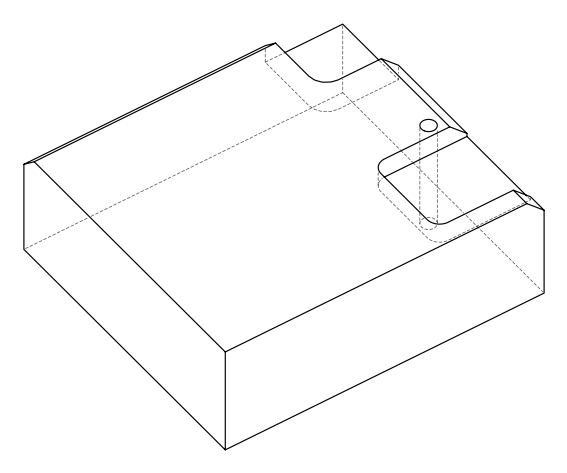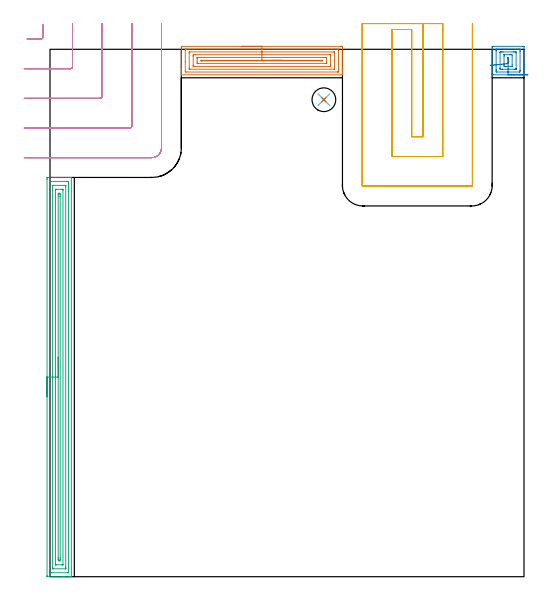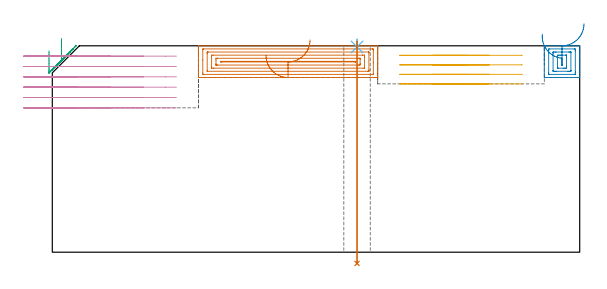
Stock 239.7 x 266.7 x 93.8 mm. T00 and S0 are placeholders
(PLAN: 7 operations, 3 tool changes, 23.8 min)
(1 AREA_MILL | FG_CHAMFER_SURFACE | UGT0205_001 | 4.09 min | 9923 mm3)
(2 AREA_MILL_1 | FG_CHAMFER_SURFACE_1 | UGT0205_001 | 0.97 min | 2405 mm3)
(3 AREA_MILL_2 | FG_CHAMFER_SURFACE_2 | UGT0205_001 | 8.29 min | 15776 mm3)
(4 MILL_CORNER_NOTCH_RECTANGULAR | CORNER_NOTCH_RECTANGULAR | UGT0201_136 | Follow Part, ap 5, ae 75% | 5.25 min | 118764 mm3)
(5 MILL_SLOT | SLOT_PARTIAL_RECTANGULAR | UGT0201_136 | Follow Part, ap 5, ae 75% | 4.79 min | 101470 mm3)
(6 SPOT_DRILL | STEP1HOLE | NXT0321_9005460120000 | 0.03 min | 9 mm3)
(7 DRILL_THROUGH_HOLE_INTO_CENTER | STEP1HOLE | UGT0301_515 | 0.41 min | 10594 mm3)
(TOOL UGT0205_001 | Chamfer Mill 20 x 3 x 45 deg. | D20 FL50 Z2)
(TOOL UGT0201_136 | Carbide End Mill 20.0 | D20 FL30 Z4)
(TOOL NXT0321_9005460120000 | NC Spot Drill, 142deg, 12mm, Carbide, Uncoated | D12 PA142 FL30 Z2)
(TOOL UGT0301_515 | Carbide Drill 12.0 mm | D12 PA118 FL101 Z2)
(OP 1 AREA_MILL)
G17 G21 G94 G90
T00 M6
G54
G17 G0 G90 X97.15 Y268.2 S1061 M3
G43 Z103.8 H0
Z89.4
G94 G1 X97.188 Z88.528 F250.
X97.302 Z87.664
X97.491 Z86.812
X97.753 Z85.98
X98.087 Z85.174
X98.49 Z84.4
X98.958 Z83.664
X99.49 Z82.972
X100.079 Z82.329
X100.722 Z81.74
X101.414 Z81.208
X102.15 Z80.74
X102.924 Z80.337
X103.73 Z80.003
X104.562 Z79.741
X105.414 Z79.552
X106.278 Z79.438
X107.15 Z79.4
X146.755
X147.298 Y268.199 Z79.401
X147.836 Y268.194 Z79.403
X147.892 Y268.192 Z79.406
X147.896 Y267.659 Z79.938
X147.9 Y267.06 Z80.537
Y257.005 Z90.589
Y256.426 Z91.17
Y256.117 Z91.479
Y255.539 Z92.058
Y255.229 Z92.366
Y254.61 Z92.99
Y254.177 Z93.422
Y253.834 Z93.757
X147.891 Y253.803 Z93.788
X147.744 Y253.8 Z93.8
X66.556
X66.41 Y253.803 Z93.788
X66.407 Y253.832 Z93.759
X66.4 Y254.177 Z93.422
Y254.61 Z92.99
Y255.229 Z92.366
Y256.426 Z91.17
Y257.005 Z90.589
Y267.659 Z79.938
X66.402 Y267.95 Z79.647
X66.41 Y268.192 Z79.406
X66.652 Y268.199 Z79.399
X107.15 Y268.2 Z79.4
Y266.786 Z80.814
X145.514 Y266.785 Z80.815
X145.89 Y266.771 Z80.829
X145.899 Y266.388 Z81.212
X145.9 Y261.504 Z86.096
X145.899 Y255.734 Z91.866
X145.89 Y255.229 Z92.371
X145.528 Y255.215 Z92.385
X145.514 Y255.214 Z92.386
X68.786 Y255.215 Z92.385
X68.41 Y255.229 Z92.371
X68.401 Y255.612 Z91.988
X68.4 Y260.304 Z87.296
X68.401 Y266.266 Z81.334
X68.41 Y266.771 Z80.829
X68.772 Y266.785 Z80.815
X68.786 Y266.786 Z80.814
X107.15
Y265.372 Z82.228
X143.352 Y265.371 Z82.229
X143.73 Y265.368 Z82.232
X143.854 Y265.365 Z82.235
X143.89 Y265.362 Z82.238
X143.894 Y265.278 Z82.322
X143.898 Y265.165 Z82.435
X143.899 Y264.995 Z82.605
X143.9 Y264.826 Z82.774
X143.899 Y257.005 Z90.595
X143.898 Y256.837 Z90.763
X143.89 Y256.666 Z90.934
X143.886 Y256.634 Z90.966
X143.87 Y256.633 Z90.967
X143.824 Y256.63 Z90.97
X143.73 Y256.629 Z90.971
X70.948
X70.57 Y256.632 Z90.968
X70.446 Y256.635 Z90.965
X70.41 Y256.638 Z90.962
X70.406 Y256.722 Z90.878
X70.402 Y256.835 Z90.765
X70.401 Y257.005 Z90.595
X70.4 Y257.174 Z90.426
X70.401 Y264.995 Z82.605
X70.402 Y265.163 Z82.437
X70.41 Y265.334 Z82.266
X70.414 Y265.366 Z82.234
X70.43 Y265.367 Z82.233
X70.476 Y265.369 Z82.231
X70.57 Y265.371 Z82.229
X107.15 Y265.372 Z82.228
Y263.957 Z83.643
X141.205
X141.826 Y263.95 Z83.65
X141.89 Y263.946 Z83.654
X141.894 Y263.854 Z83.746
X141.898 Y263.658 Z83.942
X141.9 Y263.265 Z84.335
Y258.78 Z88.82
X141.898 Y258.359 Z89.241
X141.894 Y258.148 Z89.452
X141.89 Y258.05 Z89.55
X141.79 Y258.047 Z89.553
X141.053 Y258.043 Z89.557
X140.902
X73.095
X72.474 Y258.05 Z89.55
X72.41 Y258.054 Z89.546
X72.406 Y258.146 Z89.454
X72.402 Y258.343 Z89.257
X72.4 Y258.735 Z88.865
Y263.22 Z84.38
X72.402 Y263.641 Z83.959
X72.406 Y263.852 Z83.748
X72.41 Y263.95 Z83.65
X72.51 Y263.953 Z83.647
X73.247 Y263.957 Z83.643
X73.398
X107.15
Y262.543 Z85.057
X139.269 Y262.542 Z85.058
X139.481 Y262.54 Z85.06
X139.89 Y262.534 Z85.066
X139.893 Y262.332 Z85.268
X139.899 Y261.704 Z85.896
X139.9 Y259.928 Z87.672
X139.898 Y259.668 Z87.932
X139.894 Y259.511 Z88.089
X139.89 Y259.474 Z88.126
X139.881 Y259.464 Z88.136
X139.835 Y259.461 Z88.139
X139.693 Y259.458 Z88.142
X139.481 Y259.457 Z88.143
X139.269
X75.031 Y259.458 Z88.142
X74.819 Y259.46 Z88.14
X74.41 Y259.466 Z88.134
X74.407 Y259.668 Z87.932
X74.401 Y260.296 Z87.304
X74.4 Y262.072 Z85.528
X74.402 Y262.332 Z85.268
X74.406 Y262.489 Z85.111
X74.41 Y262.526 Z85.074
X74.419 Y262.536 Z85.064
X74.466 Y262.539 Z85.061
X74.607 Y262.542 Z85.058
X74.819 Y262.543 Z85.057
X75.031
X107.15
Y261.129 Z86.471
X137.484
X137.803 Y261.127 Z86.473
X137.86 Y261.125 Z86.475
X137.884 Y261.122 Z86.478
X137.89 Y261.112 Z86.488
X137.892 Y261.038 Z86.562
X137.873 Y260.878 Z86.722
X137.704 Y260.875 Z86.725
X137.484 Y260.873 Z86.727
X137.167 Y260.871 Z86.729
X136.851
X76.816
X76.498 Y260.873 Z86.727
X76.44 Y260.875 Z86.725
X76.416 Y260.878 Z86.722
X76.41 Y260.888 Z86.712
X76.404 Y260.965 Z86.635
X76.41 Y261.112 Z86.488
X76.557 Y261.122 Z86.478
X76.816 Y261.125 Z86.475
X77.133 Y261.128 Z86.472
X107.15 Y261.129 Z86.471
X108.022 Z86.509
X108.887 Z86.623
X109.738 Z86.812
X110.57 Z87.074
X111.376 Z87.408
X112.15 Z87.811
X112.886 Z88.28
X113.578 Z88.811
X114.221 Z89.4
X114.81 Z90.043
X115.342 Z90.735
X115.81 Z91.471
X116.213 Z92.245
X116.547 Z93.051
X116.809 Z93.883
X116.998 Z94.735
X117.112 Z95.6
X117.15 Z96.471
G0 Z103.8
M5
M2
(OP 2 AREA_MILL_1)
G17 G21 G94 G90
T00 M6
G54
G17 G0 G90 X241.649 Y253.8 S1061 M3
G43 Z103.8 H0
G94 G1 X241.611 Z102.928 F250.
X241.498 Z102.063
X241.309 Z101.212
X241.046 Z100.38
X240.713 Z99.574
X240.31 Z98.8
X239.841 Z98.064
X239.31 Z97.372
X238.721 Z96.729
X238.078 Z96.139
X237.385 Z95.608
X236.65 Z95.139
X235.876 Z94.737
X235.07 Z94.403
X234.238 Z94.14
X233.386 Z93.952
X232.521 Z93.838
X231.65 Z93.8
X224.117 Y253.801 Z93.799
X223.7 Y253.804 Z93.796
X223.674 Y253.805 Z93.795
X223.647 Y253.806 Z93.791
X223.607 Y253.814 Z93.78
X223.605 Y253.815 Z93.778
X223.6 Y253.935 Z93.661
Y253.982 Z93.616
Y258.042 Z89.557
Y258.78 Z88.814
X223.601 Y267.659 Z79.937
X223.603 Y268.174 Z79.422
X223.607 Y268.191 Z79.405
X224.118 Y268.2 Z79.4
X239.182
X239.533 Y268.195 Z79.402
X239.69 Y268.191 Z79.405
X239.7 Y268.028 Z79.568
Y258.78 Z88.814
Y258.042 Z89.557
Y257.892 Z89.705
Y253.982 Z93.616
Y253.816 Z93.777
X239.692 Y253.804 Z93.79
X239.626 Y253.8 Z93.8
X231.65
Y255.215 Z92.385
X225.89 Y255.216 Z92.384
X225.61 Y255.229 Z92.371
X225.603 Y255.516 Z92.084
X225.601 Y256.117 Z91.483
X225.6 Y256.407 Z91.193
X225.601 Y265.883 Z81.717
Y266.172 Z81.428
X225.61 Y266.771 Z80.829
X225.876 Y266.785 Z80.815
X225.89
X237.41
X237.69 Y266.771 Z80.829
X237.697 Y266.483 Z81.117
X237.7 Y265.883 Z81.717
Y265.593 Z82.007
Y256.117 Z91.483
X237.699 Y255.828 Z91.772
X237.69 Y255.229 Z92.371
X237.424 Y255.215 Z92.385
X237.41
X231.65
Y256.629 Z90.971
X228.923
X228.548
X228.035 Y256.631 Z90.969
X227.662 Y256.635 Z90.965
X227.618 Y256.636 Z90.964
X227.608 Y256.818 Z90.782
X227.602 Y256.942 Z90.658
X227.601 Y257.005 Z90.595
X227.6 Y257.067 Z90.533
Y265.057 Z82.543
X227.603 Y265.12 Z82.48
X227.61 Y265.244 Z82.356
X227.625 Y265.365 Z82.235
X227.662 Y265.366 Z82.234
X228.174 Y265.37 Z82.23
X228.548 Y265.371 Z82.229
X229.059
X234.376
X234.752
X235.264 Y265.37 Z82.23
X235.638 Y265.366 Z82.234
X235.682 Y265.365 Z82.235
X235.692 Y265.182 Z82.418
X235.698 Y265.058 Z82.542
X235.7 Y264.995 Z82.605
Y264.933 Z82.667
Y256.88 Z90.72
X235.697 Y256.755 Z90.845
X235.692 Y256.673 Z90.927
X235.687 Y256.634 Z90.966
X235.683 Y256.633 Z90.967
X235.638 Y256.631 Z90.969
X235.127 Y256.629 Z90.971
X234.752
X231.65
Y258.043 Z89.557
X231.057
X230.321 Y258.044 Z89.556
X230.167 Y258.046 Z89.554
X229.61 Y258.06 Z89.54
X229.601 Y258.614 Z88.986
Y263.22 Z84.38
X229.607 Y263.935 Z83.665
X229.615 Y263.951 Z83.649
X229.631 Y263.953 Z83.647
X229.677 Y263.956 Z83.644
X229.769 Y263.957 Z83.643
X229.953
X232.243
X232.979 Y263.956 Z83.644
X233.132 Y263.954 Z83.646
X233.69 Y263.941 Z83.659
X233.699 Y263.386 Z84.214
Y258.78 Z88.82
X233.693 Y258.065 Z89.535
X233.685 Y258.049 Z89.551
X233.668 Y258.047 Z89.553
X233.623 Y258.044 Z89.556
X233.531 Y258.043 Z89.557
X233.347
X231.65
X231.649 Y259.46 Z88.14
X231.621 Y259.461 Z88.139
X231.611 Y259.463 Z88.137
X231.605 Y259.518 Z88.082
X231.601 Y259.618 Z87.982
X231.6 Y259.668 Z87.932
X231.601 Y262.332 Z85.268
X231.602 Y262.432 Z85.168
X231.607 Y262.482 Z85.118
X231.617 Y262.537 Z85.063
X231.651 Y262.54 Z85.06
X231.679
X231.689 Y262.538 Z85.062
X231.695 Y262.482 Z85.118
X231.699 Y262.382 Z85.218
X231.7 Y262.332 Z85.268
Y260.062 Z87.538
Y259.668 Z87.932
X231.698 Y259.568 Z88.032
X231.693 Y259.518 Z88.082
X231.683 Y259.464 Z88.136
X231.649 Y259.46 Z88.14
X230.79 Y259.376 Z88.262
X229.944 Y259.294 Z88.459
X229.119 Y259.213 Z88.73
X228.32 Y259.135 Z89.071
X227.554 Y259.06 Z89.482
X226.826 Y258.989 Z89.958
X226.142 Y258.922 Z90.495
X225.508 Y258.86 Z91.091
X224.928 Y258.803 Z91.74
X224.406 Y258.752 Z92.437
X223.946 Y258.707 Z93.178
X223.553 Y258.668 Z93.955
X223.229 Y258.637 Z94.764
X222.976 Y258.612 Z95.599
X222.796 Y258.594 Z96.452
X222.691 Y258.584 Z97.318
X222.662 Y258.581 Z98.19
X222.708 Y258.586 Z99.062
G0 Z103.8
M5
M2
(OP 3 AREA_MILL_2)
G17 G21 G94 G90
T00 M6
G54
G17 G0 G90 X-1.5 Y90.95 S1061 M3
G43 Z103.8 H0
Z91.5
G94 G1 Y90.988 Z90.628 F250.
Y91.102 Z89.763
Y91.291 Z88.912
Y91.553 Z88.08
Y91.887 Z87.274
Y92.29 Z86.5
Y92.758 Z85.764
Y93.29 Z85.072
Y93.879 Z84.429
Y94.522 Z83.84
Y95.214 Z83.308
Y95.95 Z82.84
Y96.724 Z82.437
Y97.53 Z82.103
Y98.362 Z81.841
Y99.214 Z81.652
Y100.078 Z81.538
Y100.95 Z81.5
Y200.845
X-1.499 Y201.301 Z81.501
X-1.495 Y201.732 Z81.503
X-1.492 Y201.89 Z81.506
X-1.07 Y201.9 Z81.927
X6.85 Z89.845
X8.308 Z91.304
X9.49 Z92.484
X10.094 Z93.093
X10.37 Z93.369
X10.505 Y201.899 Z93.504
X10.794 Y201.89 Z93.793
X10.8 Y201.747 Z93.8
Y0.153
X10.794 Y0.01 Z93.793
X10.504 Y0. Z93.504
X10.094 Z93.093
X9.49 Z92.484
X7.428 Z90.425
X6.85 Z89.845
X6.259 Z89.254
X-1.287 Z81.71
X-1.36 Y0.002 Z81.637
X-1.492 Y0.01 Z81.505
X-1.499 Y0.142 Z81.499
X-1.5 Y0.599 Z81.5
Y100.95
X-0.086 Z82.914
Y199.812
X-0.084 Y199.861 Z82.916
X-0.082 Y199.884 Z82.918
X-0.08 Y199.888 Z82.92
X-0.065 Y199.891 Z82.935
X0.313 Y199.899 Z83.313
X8.61 Z91.61
X9.115 Y199.896 Z92.115
X9.3 Y199.89 Z92.3
X9.379 Y199.867 Z92.379
X9.384 Y199.624 Z92.384
X9.385 Y199.517 Z92.385
X9.386 Y198.73 Z92.386
X9.385 Y2.088 Z92.385
X9.384 Y2.039 Z92.384
X9.382 Y2.016 Z92.382
X9.38 Y2.012 Z92.38
X9.365 Y2.009 Z92.365
X8.986 Y2.001 Z91.986
X0.69 Z83.69
X0.185 Y2.004 Z83.185
X0. Y2.01 Z83.
X-0.079 Y2.032 Z82.921
X-0.084 Y2.276 Z82.916
X-0.085 Y2.383 Z82.915
X-0.086 Y3.17 Z82.914
Y100.95
X1.328 Z84.328
X1.329 Y197.733 Z84.329
X1.331 Y197.855 Z84.331
X1.333 Y197.884 Z84.333
X1.335 Y197.89 Z84.335
X1.351 Y197.894 Z84.351
X1.406 Y197.899 Z84.406
X7.73 Z90.73
X7.895 Y197.897 Z90.895
X7.941 Y197.894 Z90.941
X7.965 Y197.89 Z90.965
X7.966 Y197.878 Z90.966
X7.97 Y197.814 Z90.97
X7.971 Y197.733 Z90.971
Y197.488
X7.972 Y4.814 Z90.972
X7.971 Y4.167 Z90.971
X7.969 Y4.045 Z90.969
X7.967 Y4.016 Z90.967
X7.964 Y4.01 Z90.964
X7.949 Y4.006 Z90.949
X7.894 Y4.001 Z90.894
X1.57 Z84.57
X1.405 Y4.003 Z84.405
X1.359 Y4.006 Z84.359
X1.335 Y4.01 Z84.335
X1.334 Y4.022 Z84.334
X1.33 Y4.086 Z84.33
X1.329 Y4.167 Z84.329
X1.328 Y4.412 Z84.328
Y100.95
X2.743 Z85.743
Y195.652
X2.745 Y195.851 Z85.745
X2.748 Y195.883 Z85.748
X2.751 Y195.89 Z85.751
X2.759 Y195.894 Z85.759
X2.81 Y195.898 Z85.81
X2.914 Y195.899 Z85.914
X3.33 Y195.9 Z86.33
X5.97 Z88.97
X6.391 Y195.899 Z89.391
X6.485 Y195.897 Z89.485
X6.531 Y195.893 Z89.531
X6.549 Y195.89 Z89.549
X6.55 Y195.878 Z89.55
X6.554 Y195.781 Z89.554
X6.557 Y195.354 Z89.557
Y6.249
X6.555 Y6.049 Z89.555
X6.552 Y6.017 Z89.552
X6.549 Y6.01 Z89.549
X6.541 Y6.006 Z89.541
X6.49 Y6.002 Z89.49
X6.386 Y6.001 Z89.386
X5.97 Y6. Z88.97
X3.33 Z86.33
X2.909 Y6.001 Z85.909
X2.815 Y6.003 Z85.815
X2.769 Y6.007 Z85.769
X2.751 Y6.01 Z85.751
X2.749 Y6.022 Z85.749
X2.746 Y6.119 Z85.746
X2.743 Y6.546 Z85.743
Y100.95
X4.157 Z87.157
Y192.435
X4.16 Y193.273 Z87.16
X4.162 Y193.322 Z87.162
X4.21 Y193.89 Z87.21
X4.476 Y193.895 Z87.476
X5.09 Y193.89 Z88.09
X5.138 Y193.273 Z88.138
X5.14 Y193.222 Z88.14
X5.143 Y192.381 Z88.143
Y192.327
Y9.465
X5.14 Y8.627 Z88.14
X5.138 Y8.578 Z88.138
X5.09 Y8.01 Z88.09
X4.824 Y8.005 Z87.824
X4.21 Y8.01 Z87.21
X4.162 Y8.627 Z87.162
X4.16 Y8.678 Z87.16
X4.157 Y9.519 Z87.157
Y9.573
Y100.95
Y101.822 Z87.195
Y102.686 Z87.309
Y103.538 Z87.498
Y104.37 Z87.76
Y105.176 Z88.094
Y105.95 Z88.497
Y106.686 Z88.965
Y107.378 Z89.496
Y108.021 Z90.086
Y108.61 Z90.729
Y109.142 Z91.421
Y109.61 Z92.157
Y110.013 Z92.931
Y110.347 Z93.737
Y110.609 Z94.569
Y110.798 Z95.42
Y110.912 Z96.285
Y110.95 Z97.157
G0 Z103.8
M5
M2
(OP 4 MILL_CORNER_NOTCH_RECTANGULAR)
G17 G21 G94 G90
T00 M6
G54
G17 G0 G90 X-11.542 Y271.9 S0 M3
G43 Z103.8 H0
Z89.1
G94 G1 X-8.542 F250.
X-4.595 F500.
G3 X-3.6 Y272.895 R1.
G1 Y276.03
Y279.03 F250.
G0 Z103.8
X-13. Y256.9
Z89.1
G1 X-10.
X10.405 F500.
G3 X11.4 Y257.895 R1.
G1 Y276.7
Y279.7 F250.
G0 Z103.8
X-13. Y241.9
Z89.1
G1 X-10.
X25.404 F500.
G3 X26.4 Y242.896 R1.
G1 Y276.7
Y279.7 F250.
G0 Z103.8
X-13. Y226.9
Z89.1
G1 X-10.
X40.404 F500.
G3 X41.4 Y227.896 R1.
G1 Y276.7
Y279.7 F250.
G0 Z103.8
X-13. Y211.9
Z89.1
G1 X-10.
X51.5 F500.
G3 X56.4 Y216.8 R4.9
G1 Y276.7
Y279.7 F250.
G0 Z103.8
X-11.542 Y271.9
Z84.4
G1 X-8.542
X-4.595 F500.
G3 X-3.6 Y272.895 R1.
G1 Y276.03
Y279.03 F250.
G0 Z103.8
X-13. Y256.9
Z84.4
G1 X-10.
X10.405 F500.
G3 X11.4 Y257.895 R1.
G1 Y276.7
Y279.7 F250.
G0 Z103.8
X-13. Y241.9
Z84.4
G1 X-10.
X25.404 F500.
G3 X26.4 Y242.896 R1.
G1 Y276.7
Y279.7 F250.
G0 Z103.8
X-13. Y226.9
Z84.4
G1 X-10.
X40.404 F500.
G3 X41.4 Y227.896 R1.
G1 Y276.7
Y279.7 F250.
G0 Z103.8
X-13. Y211.9
Z84.4
G1 X-10.
X51.5 F500.
G3 X56.4 Y216.8 R4.9
G1 Y276.7
Y279.7 F250.
G0 Z103.8
X-11.542 Y271.9
Z79.7
G1 X-8.542
X-4.595 F500.
G3 X-3.6 Y272.895 R1.
G1 Y276.03
Y279.03 F250.
G0 Z103.8
X-13. Y256.9
Z79.7
G1 X-10.
X10.405 F500.
G3 X11.4 Y257.895 R1.
G1 Y276.7
Y279.7 F250.
G0 Z103.8
X-13. Y241.9
Z79.7
G1 X-10.
X25.404 F500.
G3 X26.4 Y242.896 R1.
G1 Y276.7
Y279.7 F250.
G0 Z103.8
X-13. Y226.9
Z79.7
G1 X-10.
X40.404 F500.
G3 X41.4 Y227.896 R1.
G1 Y276.7
Y279.7 F250.
G0 Z103.8
X-13. Y211.9
Z79.7
G1 X-10.
X51.5 F500.
G3 X56.4 Y216.8 R4.9
G1 Y276.7
Y279.7 F250.
G0 Z103.8
X-11.542 Y271.9
Z75.
G1 X-8.542
X-4.595 F500.
G3 X-3.6 Y272.895 R1.
G1 Y276.03
Y279.03 F250.
G0 Z103.8
X-13. Y256.9
Z75.
G1 X-10.
X10.405 F500.
G3 X11.4 Y257.895 R1.
G1 Y276.7
Y279.7 F250.
G0 Z103.8
X-13. Y241.9
Z75.
G1 X-10.
X25.404 F500.
G3 X26.4 Y242.896 R1.
G1 Y276.7
Y279.7 F250.
G0 Z103.8
X-13. Y226.9
Z75.
G1 X-10.
X40.404 F500.
G3 X41.4 Y227.896 R1.
G1 Y276.7
Y279.7 F250.
G0 Z103.8
X-13. Y211.9
Z75.
G1 X-10.
X51.5 F500.
G3 X56.4 Y216.8 R4.9
G1 Y276.7
Y279.7 F250.
G0 Z103.8
X-11.542 Y271.9
Z70.3
G1 X-8.542
X-4.595 F500.
G3 X-3.6 Y272.895 R1.
G1 Y276.03
Y279.03 F250.
G0 Z103.8
X-13. Y256.9
Z70.3
G1 X-10.
X10.405 F500.
G3 X11.4 Y257.895 R1.
G1 Y276.7
Y279.7 F250.
G0 Z103.8
X-13. Y241.9
Z70.3
G1 X-10.
X25.404 F500.
G3 X26.4 Y242.896 R1.
G1 Y276.7
Y279.7 F250.
G0 Z103.8
X-13. Y226.9
Z70.3
G1 X-10.
X40.404 F500.
G3 X41.4 Y227.896 R1.
G1 Y276.7
Y279.7 F250.
G0 Z103.8
X-13. Y211.9
Z70.3
G1 X-10.
X51.5 F500.
G3 X56.4 Y216.8 R4.9
G1 Y276.7
Y279.7 F250.
G0 Z103.8
X-11.542 Y271.9
Z65.6
G1 X-8.542
X-4.595 F500.
G3 X-3.6 Y272.895 R1.
G1 Y276.03
Y279.03 F250.
G0 Z103.8
X-13. Y256.9
Z65.6
G1 X-10.
X10.405 F500.
G3 X11.4 Y257.895 R1.
G1 Y276.7
Y279.7 F250.
G0 Z103.8
X-13. Y241.9
Z65.6
G1 X-10.
X25.404 F500.
G3 X26.4 Y242.896 R1.
G1 Y276.7
Y279.7 F250.
G0 Z103.8
X-13. Y226.9
Z65.6
G1 X-10.
X40.404 F500.
G3 X41.4 Y227.896 R1.
G1 Y276.7
Y279.7 F250.
G0 Z103.8
X-13. Y211.9
Z65.6
G1 X-10.
X51.5 F500.
G3 X56.4 Y216.8 R4.9
G1 Y276.7
Y279.7 F250.
G0 Z103.8
M5
M2
(OP 5 MILL_SLOT)
G17 G21 G94 G90
T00 M6
G54
G17 G0 G90 X188.6 Y279.7 S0 M3
G43 Z103.8 H0
Z89.475
G94 G1 Y276.7 F250.
Y222.5 F500.
X182.9
Y276.7
X172.9
Y212.5
X198.6
Y276.7
Y279.7 F250.
X157.9
Y276.7
Y197.8 F500.
G3 X158.2 Y197.5 R0.3
G1 X213.3
G3 X213.6 Y197.8 R0.3
G1 Y276.7
Y279.7 F250.
G0 X188.6 Z85.15
G1 Y276.7
Y222.5 F500.
X182.9
Y276.7
X172.9
Y212.5
X198.6
Y276.7
Y279.7 F250.
X157.9
Y276.7
Y197.8 F500.
G3 X158.2 Y197.5 R0.3
G1 X213.3
G3 X213.6 Y197.8 R0.3
G1 Y276.7
Y279.7 F250.
G0 X188.6 Z80.825
G1 Y276.7
Y222.5 F500.
X182.9
Y276.7
X172.9
Y212.5
X198.6
Y276.7
Y279.7 F250.
X157.9
Y276.7
Y197.8 F500.
G3 X158.2 Y197.5 R0.3
G1 X213.3
G3 X213.6 Y197.8 R0.3
G1 Y276.7
Y279.7 F250.
G0 X188.6 Z76.5
G1 Y276.7
Y222.5 F500.
X182.9
Y276.7
X172.9
Y212.5
X198.6
Y276.7
Y279.7 F250.
X157.9
Y276.7
Y197.8 F500.
G3 X158.2 Y197.5 R0.3
G1 X213.3
G3 X213.6 Y197.8 R0.3
G1 Y276.7
Y279.7 F250.
G0 Z103.8
M5
M2
(OP 6 SPOT_DRILL)
G17 G21 G94 G90
T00 M6
G54
G17 G0 G90 X138.5 Y241.2 S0 M3
G43 Z103.8 H0
G94 G81 G98 Z93.284 F250. R96.8
G80
M5
M2
(OP 7 DRILL_THROUGH_HOLE_INTO_CENTER)
G17 G21 G94 G90
T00 M6
G54
G17 G0 G90 X138.5 Y241.2 S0 M3
G43 Z103.8 H0
G94 G73 G98 Z-5.105 F250. Q10.989 R95.8
G80
M5
M2
